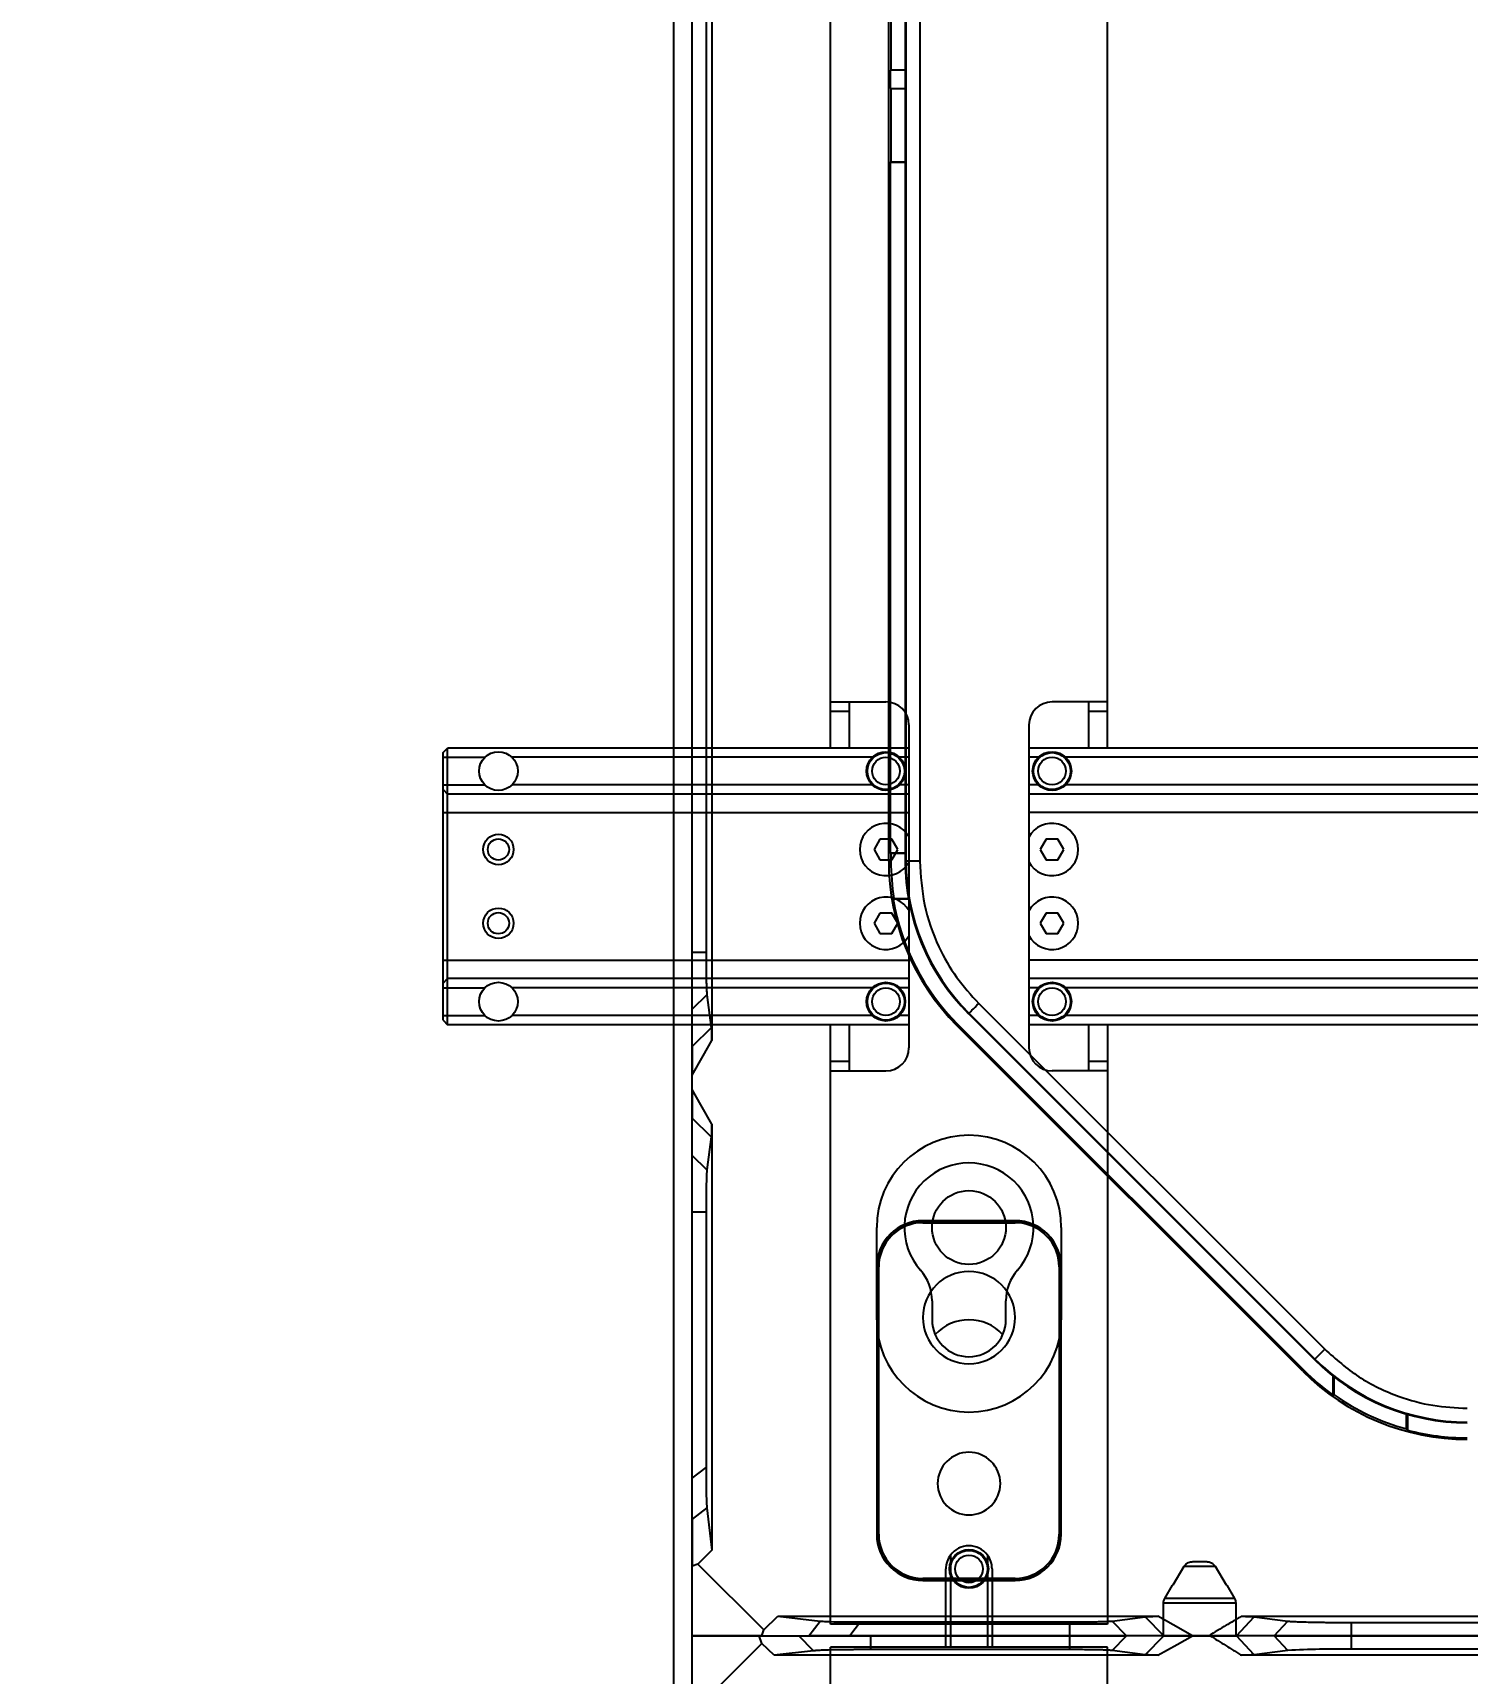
# Model space of a CAD drawing. Header units: millimetres. Extents: x 9226 to 36041, y 16031 to 21779.
# Drawn here: x 29813.8 to 29969.2, y 19437.4 to 19615.3 of the extents above; entities that cross this region are included whole.
import ezdxf

# ---------------------------------------------------------------- set-up
doc = ezdxf.new("R2010")
doc.units = ezdxf.units.MM
doc.layers.add('02___PRT_ALL_AXES', color=7, linetype='Continuous')
doc.styles.get("Standard").update_dxf_attribs({"font": 'arial.ttf'})
doc.dimstyles.new('ISO-200', dxfattribs={"dimtxt": 100, "dimasz": 60, "dimexe": 1.25, "dimexo": 5, "dimgap": 5, "dimtad": 1, "dimtoh": 1, "dimdec": 1, "dimdsep": 46, "dimtxsty": 'Standard', "dimcen": 2.5, "dimadec": 0, "dimazin": 0, "dimtfac": 1, "dimtdec": 1, "dimtmove": 0, "dimatfit": 3, "dimfxl": 1, "dimarcsym": 0})

# ---------------------------------------------------------------- blocks, each defined once
blk = doc.blocks.new('G$CBB86864E')
at = {"color": 114, "linetype": 'Continuous', "true_color": 0x139b48}
for p, q in [((54.5, 672.5), (54.5, 681)), ((59.5, 681), (59.5, 672.5)), ((42, 612.5), (42, 672.5)), ((72, 672.5), (42, 672.5)), ((72, 612.5), (72, 672.5))]:
    blk.add_line(p, q, dxfattribs=at)
for radius in [2, 1.5]:
    blk.add_circle((57, 681), radius, dxfattribs=at)
for start, end in [(143.1301, 180), (0, 36.8699)]:
    blk.add_arc((57, 681), 2.5, start, end, dxfattribs=at)
at = {"layer": '02___PRT_ALL_AXES', "color": 114, "linetype": 'Continuous', "true_color": 0x139b48}
for p, q in [((55, 682.5), (55, 672.5)), ((59, 682.5), (59, 672.5))]:
    blk.add_line(p, q, dxfattribs=at)
blk.add_arc((57, 681), 2.5, 36.8699, 143.1301, dxfattribs=at)
blk = doc.blocks.new('*U254')
blk.add_blockref('G$CBB86864E', (-306, -341.75))
blk = doc.blocks.new('*U248')
blk.add_blockref('*U254', (0, 675))
blk = doc.blocks.new('G$C9B8E3940')
at = {"color": 7, "linetype": 'Continuous', "lineweight": 25}
for p, q in [((53.29, 389.67), (52.09, 387.67)), ((56.71, 389.67), (53.29, 389.67)), ((57.91, 387.67), (56.71, 389.67)), ((52.03, 387.67), (51.18, 386.2)), ((52.03, 387.67), (52.09, 387.67)), ((57.91, 387.67), (57.97, 387.67)), ((58.82, 386.2), (57.97, 387.67)), ((51.05, 385.7), (51.05, 382.17)), ((58.95, 382.17), (58.95, 385.7)), ((0, 382.17), (7.27, 382.17)), ((0, 374.63), (0, 382.17)), ((7.56, 381.34), (0.63, 374.41)), ((7.56, 381.34), (7.27, 382.17)), ((7.27, 382.17), (11.57, 382.17)), ((8.88, 380.06), (7.56, 381.34)), ((13.15, 380.54), (11.57, 382.17)), ((19.33, 382.17), (19.33, 380.67)), ((19.33, 382.17), (40.93, 382.17)), ((40.93, 380.67), (19.33, 380.67)), ((40.93, 380.67), (40.93, 382.17)), ((45.52, 380.57), (47.07, 382.17)), ((51.11, 382.17), (47.07, 382.17)), ((49.1, 380.11), (51.11, 382.17)), ((54.21, 382.17), (56.14, 382.17)), ((60.9, 380.11), (58.99, 382.17)), ((63.08, 382.17), (58.99, 382.17)), ((64.55, 380.58), (63.08, 382.17)), ((71.41, 382.17), (71.41, 380.73)), ((71.41, 382.17), (133.59, 382.17)), ((133.59, 380.73), (71.41, 380.73)), ((13.15, 380.54), (8.88, 380.06)), ((50.47, 380.06), (8.88, 380.06)), ((49.1, 380.11), (45.52, 380.57)), ((145.47, 380.06), (59.53, 380.06)), ((64.55, 380.58), (60.9, 380.11)), ((2.12, 317.64), (2.12, 109.2)), ((21.3, 128.67), (21.3, 298.17)), ((23.17, 298.17), (23.17, 128.67)), ((24.67, 298.17), (24.67, 128.67)), ((23.09, 251.42), (23.09, 128.67)), ((0, 118.74), (0, 242.65)), ((1.5, 241.44), (1.5, 118.74)), ((21.54, 222.35), (21.54, 214.42)), ((21.45, 214.42), (21.45, 212.42)), ((23.09, 214.42), (21.45, 214.42)), ((21.45, 212.42), (23.09, 212.42)), ((21.54, 212.42), (21.54, 204.49)), ((21.45, 204.4), (21.54, 204.49)), ((21.45, 204.4), (21.45, 129.56)), ((23.09, 204.4), (21.45, 204.4)), ((21.54, 204.49), (23.09, 204.49)), ((21.3, 128.67), (21.54, 128.67)), ((21.54, 129.48), (21.45, 129.56)), ((21.45, 129.56), (23.09, 129.56)), ((21.54, 129.48), (21.54, 128.67)), ((23.09, 129.48), (21.54, 129.48)), ((23.17, 128.67), (23.09, 128.67)), ((24.67, 128.67), (23.17, 128.67)), ((23.46, 124.53), (21.8, 124.53)), ((21.87, 124.62), (23.45, 124.62)), ((1.5, 118.74), (0, 118.74)), ((1.6, 114.15), (0, 112.6)), ((1.6, 114.15), (2.06, 110.57)), ((0, 108.56), (0, 112.6)), ((29.95, 112.12), (30, 112.17)), ((29.95, 112.12), (67.45, 74.62)), ((30, 112.17), (67.5, 74.67)), ((31.06, 113.23), (68.56, 75.73)), ((2.06, 110.57), (0, 108.56)), ((28.79, 110.96), (28.68, 110.85)), ((66.18, 73.35), (28.68, 110.85)), ((28.79, 110.96), (66.29, 73.46)), ((0, 103.88), (0, 105.46)), ((2.06, 98.77), (0, 100.78)), ((0, 96.74), (0, 100.78)), ((2.12, 100.14), (2.12, 53.97)), ((2.06, 98.77), (1.6, 95.19)), ((1.6, 95.19), (0, 96.74)), ((1.5, 90.61), (0, 90.61)), ((0, 61.77), (0, 90.61)), ((1.5, 90.61), (1.5, 62.93)), ((35, 89.67), (25, 89.67)), ((25, 89.63), (25, 89.67)), ((25, 89.63), (35, 89.63)), ((25, 89.45), (25, 89.63)), ((25, 89.45), (35, 89.45)), ((35, 89.63), (35, 89.67)), ((35, 89.45), (35, 89.63)), ((20, 84.67), (20, 55.67)), ((20.04, 84.67), (20, 84.67)), ((20.04, 55.67), (20.04, 84.67)), ((20.04, 84.67), (20.22, 84.67)), ((20.22, 55.67), (20.22, 84.67)), ((39.78, 84.67), (39.96, 84.67)), ((39.78, 84.67), (39.78, 55.67)), ((39.96, 84.67), (39.96, 55.67)), ((39.96, 84.67), (40, 84.67)), ((40, 55.67), (40, 84.67)), ((66.29, 73.46), (66.18, 73.35)), ((67.5, 74.67), (67.45, 74.62)), ((69.48, 70.76), (69.48, 72.81)), ((69.57, 70.8), (69.57, 72.74)), ((77.43, 67.09), (77.43, 68.7)), ((77.52, 68.68), (77.52, 66.97)), ((0, 61.77), (1.5, 62.93)), ((1.59, 58.55), (0, 57.32)), ((0, 57.32), (0, 52.21)), ((1.59, 58.55), (2.12, 53.97)), ((20.04, 55.67), (20, 55.67)), ((20.04, 55.67), (20.22, 55.67)), ((39.78, 55.67), (39.96, 55.67)), ((39.96, 55.67), (40, 55.67)), ((2.12, 53.97), (0.63, 52.43)), ((0.63, 52.43), (0, 52.21)), ((0, 44.67), (0, 52.21)), ((0.63, 52.43), (7.76, 45.3)), ((35, 50.89), (25, 50.89)), ((25, 50.71), (25, 50.89)), ((35, 50.71), (25, 50.71)), ((25, 50.71), (25, 50.67)), ((25, 50.67), (35, 50.67)), ((35, 50.71), (35, 50.89)), ((35, 50.71), (35, 50.67)), ((7.76, 45.3), (9.3, 46.79)), ((9.3, 46.79), (50.47, 46.79)), ((9.3, 46.79), (13.88, 46.26)), ((12.65, 44.67), (13.88, 46.26)), ((45.52, 46.27), (49.1, 46.73)), ((47.07, 44.67), (45.52, 46.27)), ((51.11, 44.67), (49.1, 46.73)), ((59, 44.67), (60.9, 46.73)), ((59.53, 46.79), (145.47, 46.79)), ((60.9, 46.73), (64.55, 46.26)), ((63.08, 44.67), (64.55, 46.26)), ((7.54, 44.67), (0, 44.67)), ((7.54, 44.67), (7.76, 45.3)), ((7.54, 44.67), (12.65, 44.67)), ((18.26, 46.17), (17.1, 44.67)), ((40.93, 44.67), (17.1, 44.67)), ((18.26, 46.17), (40.93, 46.17)), ((40.93, 44.67), (40.93, 46.17)), ((51.11, 44.67), (47.07, 44.67)), ((55.98, 44.67), (54.21, 44.67)), ((63.08, 44.67), (59, 44.67)), ((71.41, 46.11), (133.59, 46.11)), ((71.41, 46.11), (71.41, 44.67)), ((133.59, 44.67), (71.41, 44.67))]:
    blk.add_line(p, q, dxfattribs=at)
at = {"color": 8, "linetype": 'Continuous', "lineweight": 25}
for p, q in [((58.82, 386.2), (51.18, 386.2)), ((55, 385.7), (51.05, 385.7)), ((58.95, 385.7), (55, 385.7))]:
    blk.add_line(p, q, dxfattribs=at)
at = {"color": 7, "linetype": 'Continuous', "lineweight": 25, "flags": 128}
for points in [[(50.47, 380.06), (52.57, 381.24), (54.21, 382.17)], [(21.87, 124.62), (21.83, 124.57), (21.8, 124.53)], [(30, 112.17), (30.03, 112.19), (30.09, 112.26), (30.19, 112.36), (30.32, 112.49), (30.48, 112.65), (30.66, 112.83), (30.86, 113.03), (31.06, 113.23)], [(0, 105.46), (1.19, 107.55), (2.12, 109.2)], [(2.12, 100.14), (0.93, 102.24), (0, 103.88)], [(68.56, 75.73), (68.36, 75.53), (68.16, 75.33), (67.98, 75.15), (67.82, 74.99), (67.69, 74.86), (67.59, 74.76), (67.52, 74.7), (67.5, 74.67)], [(69.57, 70.8), (69.52, 70.77), (69.48, 70.76)], [(54.21, 44.67), (52.12, 45.86), (50.47, 46.79)]]:
    blk.add_lwpolyline(points, dxfattribs=at)
at = {"color": 7, "linetype": 'Continuous', "lineweight": 25}
for centre, radius, start, end in [((52.05, 385.7), 1, 150, 180), ((57.95, 385.7), 1, 0, 30), ((70.12, 280.68), 100.05, 89.2608, 93.191), ((46.5, 128.67), 25.2, 180, 225), ((46.5, 128.67), 24.96, 180, 189.3433), ((46.5, 128.67), 23.41, 180, 225), ((46.5, 128.67), 23.33, 180, 225), ((46.5, 128.67), 25.05, 189.5128, 225), ((25, 84.67), 5, 90, 180), ((25, 84.67), 4.96, 90, 180), ((25, 84.67), 4.78, 90, 180), ((35, 84.67), 5, 0, 90), ((35, 84.67), 4.96, 0, 90), ((35, 84.67), 4.78, 0, 90), ((30, 79.17), 5, 0, 180), ((30, 79.17), 5, 180, 0), ((84, 91.17), 25.2, 225, 270), ((84, 91.17), 25.05, 225, 234.5878), ((84, 91.17), 23.41, 225, 270), ((84, 91.17), 23.33, 225, 270), ((84, 91.17), 24.96, 234.6912, 254.7467), ((84, 91.17), 25.05, 255.008, 270), ((30, 61.17), 3.4, 0, 180), ((30, 61.17), 3.4, 180, 0), ((25, 55.67), 5, 180, 270), ((25, 55.67), 4.96, 180, 270), ((25, 55.67), 4.78, 180, 270), ((35, 55.67), 4.78, 270, 0), ((35, 55.67), 4.96, 270, 0), ((35, 55.67), 5, 270, 0)]:
    blk.add_arc(centre, radius, start, end, dxfattribs=at)
for points, knots in [([(54.27, 390.17), (54.1, 390.15), (53.81, 390.13), (53.47, 389.92), (53.35, 389.75), (53.29, 389.67)], [0, 0, 0, 0, 0.444997, 0.750736, 1, 1, 1, 1]), ([(55.73, 390.17), (55.69, 390.17), (55.59, 390.17), (55.41, 390.17), (55.21, 390.17), (55, 390.17), (54.79, 390.17), (54.59, 390.17), (54.41, 390.17), (54.31, 390.17), (54.27, 390.17)], [0, 0, 0, 0, 0.124916, 0.249994, 0.374831, 0.499997, 0.624836, 0.749991, 0.874919, 1, 1, 1, 1]), ([(56.71, 389.67), (56.64, 389.76), (56.5, 389.94), (56.19, 390.11), (55.93, 390.17), (55.77, 390.17), (55.73, 390.17)], [0, 0, 0, 0, 0.295996, 0.591452, 0.902631, 1, 1, 1, 1]), ([(11.57, 382.17), (11.6, 382.17), (11.65, 382.17), (11.74, 382.17), (11.84, 382.17), (11.94, 382.17), (12.06, 382.17), (12.19, 382.17), (12.33, 382.17), (12.48, 382.17), (12.81, 382.17), (13.41, 382.17), (14.39, 382.17), (15.5, 382.17), (16.47, 382.17), (17.23, 382.17), (17.75, 382.17), (18.27, 382.17), (18.8, 382.17), (19.16, 382.17), (19.33, 382.17)], [0, 0, 0, 0, 0.0280368, 0.0559357, 0.0837327, 0.1114646, 0.1391682, 0.1668805, 0.1946384, 0.2224787, 0.2504378, 0.3752085, 0.4995925, 0.6239852, 0.7491723, 0.7995478, 0.849599, 0.8995448, 0.9496056, 1, 1, 1, 1]), ([(19.33, 380.67), (19.25, 380.67), (19.09, 380.67), (18.86, 380.67), (18.62, 380.67), (18.38, 380.67), (18.15, 380.67), (17.92, 380.67), (17.69, 380.67), (17.46, 380.66), (16.97, 380.66), (16.24, 380.65), (15.36, 380.64), (14.58, 380.62), (14.07, 380.6), (13.74, 380.58), (13.56, 380.57), (13.39, 380.56), (13.25, 380.55), (13.18, 380.55), (13.15, 380.54)], [0, 0, 0, 0, 0.02805, 0.055958, 0.083762, 0.1115, 0.139213, 0.166938, 0.194716, 0.222584, 0.250581, 0.375397, 0.499861, 0.624129, 0.749171, 0.799403, 0.849379, 0.899322, 0.949455, 1, 1, 1, 1]), ([(40.93, 382.17), (41.01, 382.17), (41.17, 382.17), (41.41, 382.17), (41.64, 382.17), (41.87, 382.17), (42.1, 382.17), (42.33, 382.17), (42.56, 382.17), (42.79, 382.17), (43.27, 382.17), (43.99, 382.17), (44.88, 382.17), (45.65, 382.17), (46.16, 382.17), (46.48, 382.17), (46.67, 382.17), (46.83, 382.17), (46.97, 382.17), (47.04, 382.17), (47.07, 382.17)], [0, 0, 0, 0, 0.027956, 0.055781, 0.083514, 0.111194, 0.138859, 0.166549, 0.194304, 0.222161, 0.250161, 0.375032, 0.500008, 0.624842, 0.749841, 0.800085, 0.849995, 0.899798, 0.949723, 1, 1, 1, 1]), ([(45.52, 380.57), (45.5, 380.57), (45.47, 380.58), (45.42, 380.58), (45.36, 380.59), (45.29, 380.59), (45.22, 380.6), (45.13, 380.6), (45.04, 380.61), (44.84, 380.62), (44.48, 380.63), (43.91, 380.64), (43.25, 380.66), (42.64, 380.66), (42.12, 380.67), (41.73, 380.67), (41.34, 380.67), (41.07, 380.67), (40.93, 380.67)], [0, 0, 0, 0, 0.031369, 0.062604, 0.093761, 0.124899, 0.156076, 0.187351, 0.218781, 0.250423, 0.37549, 0.500202, 0.624684, 0.74977, 0.812676, 0.87504, 0.937326, 1, 1, 1, 1]), ([(54.21, 382.17), (53.89, 382.17), (53.27, 382.17), (52.49, 382.17), (51.87, 382.17), (51.5, 382.17), (51.33, 382.17), (51.26, 382.16), (51.21, 382.16), (51.18, 382.17), (51.14, 382.17), (51.12, 382.17), (51.11, 382.17)], [0, 0, 0, 0, 0.289629, 0.546849, 0.69149, 0.839411, 0.868678, 0.897795, 0.916239, 0.948597, 0.965761, 1, 1, 1, 1]), ([(56.14, 382.17), (56.7, 381.82), (57.27, 381.47), (58.11, 380.94), (58.4, 380.76), (58.82, 380.5), (58.96, 380.41), (59.25, 380.23), (59.39, 380.14), (59.53, 380.06)], [0, 0, 0, 0, 0.5, 0.5, 0.75, 0.75, 0.875, 0.875, 1, 1, 1, 1]), ([(58.99, 382.17), (58.98, 382.17), (58.97, 382.17), (58.93, 382.17), (58.88, 382.17), (58.83, 382.17), (58.79, 382.17), (58.74, 382.17), (58.69, 382.17), (58.64, 382.17), (58.6, 382.17), (58.56, 382.17), (58.53, 382.17), (58.49, 382.17), (58.41, 382.17), (58.26, 382.17), (58.02, 382.17), (57.67, 382.17), (57.04, 382.17), (56.51, 382.17), (56.14, 382.17)], [0, 0, 0, 0, 0.03109, 0.060707, 0.088672, 0.114849, 0.139142, 0.161488, 0.181791, 0.19987, 0.215881, 0.23032, 0.239612, 0.248007, 0.2709, 0.317902, 0.397978, 0.498535, 0.645616, 1, 1, 1, 1]), ([(63.08, 382.17), (63.28, 382.17), (63.63, 382.17), (64.64, 382.17), (65.31, 382.17), (66.86, 382.17), (67.75, 382.17), (69.59, 382.17), (70.53, 382.17), (71.41, 382.17)], [0, 0, 0, 0, 0.25, 0.25, 0.5, 0.5, 0.75, 0.75, 1, 1, 1, 1]), ([(50.47, 380.06), (50.42, 380.06), (50.32, 380.06), (50.19, 380.06), (50.05, 380.06), (49.93, 380.07), (49.81, 380.07), (49.69, 380.08), (49.56, 380.08), (49.42, 380.09), (49.28, 380.09), (49.17, 380.1), (49.12, 380.11), (49.1, 380.11)], [0, 0, 0, 0, 0.070759, 0.141336, 0.211942, 0.282789, 0.354086, 0.426038, 0.498844, 0.626087, 0.751275, 0.87553, 1, 1, 1, 1]), ([(60.9, 380.11), (60.82, 380.1), (60.65, 380.09), (60.3, 380.07), (60.17, 380.07), (59.94, 380.06), (59.87, 380.06), (59.7, 380.06), (59.62, 380.06), (59.53, 380.06)], [0, 0, 0, 0, 0.5, 0.5, 0.75, 0.75, 0.875, 0.875, 1, 1, 1, 1]), ([(24.67, 128.67), (24.77, 127.08), (24.97, 123.87), (26.49, 119.62), (28.53, 116.02), (30.22, 114.15), (31.06, 113.23)], [0, 0, 0, 0, 0.277835, 0.56046, 0.782102, 1, 1, 1, 1]), ([(0, 112.6), (0, 112.62), (0, 112.65), (0, 112.72), (0, 112.79), (0, 112.87), (0, 112.96), (0, 113.06), (0, 113.17), (0, 113.28), (0, 113.55), (0, 114.02), (0, 114.79), (0, 115.68), (0, 116.45), (0, 117.06), (0, 117.47), (0, 117.89), (0, 118.31), (0, 118.59), (0, 118.74)], [0, 0, 0, 0, 0.027944, 0.05576, 0.083487, 0.111164, 0.138829, 0.166524, 0.194286, 0.222154, 0.250168, 0.375048, 0.500025, 0.624821, 0.749815, 0.800056, 0.849966, 0.899774, 0.94971, 1, 1, 1, 1]), ([(1.5, 118.74), (1.5, 118.67), (1.5, 118.54), (1.5, 118.34), (1.5, 118.14), (1.5, 117.94), (1.5, 117.74), (1.5, 117.55), (1.51, 117.36), (1.51, 116.97), (1.52, 116.42), (1.53, 115.76), (1.54, 115.19), (1.56, 114.79), (1.57, 114.54), (1.58, 114.37), (1.59, 114.24), (1.6, 114.18), (1.6, 114.15)], [0, 0, 0, 0, 0.031364, 0.062594, 0.093748, 0.124885, 0.156063, 0.187341, 0.218775, 0.250423, 0.37549, 0.5002, 0.624668, 0.749756, 0.812662, 0.875029, 0.93732, 1, 1, 1, 1]), ([(2.06, 110.57), (2.06, 110.56), (2.07, 110.53), (2.07, 110.48), (2.07, 110.42), (2.08, 110.35), (2.08, 110.27), (2.09, 110.18), (2.09, 110.06), (2.1, 109.9), (2.11, 109.69), (2.11, 109.46), (2.11, 109.29), (2.12, 109.2)], [0, 0, 0, 0, 0.070627, 0.141117, 0.211685, 0.28254, 0.353893, 0.425947, 0.498903, 0.626368, 0.751621, 0.875781, 1, 1, 1, 1]), ([(0, 108.56), (0, 108.53), (0.01, 108.45), (0.01, 108.29), (0.01, 108.23), (0.01, 108.09), (0.01, 108.01), (0.01, 107.63), (0.01, 106.74), (0, 105.95), (0, 105.46)], [0, 0, 0, 0, 0.125, 0.125, 0.1875, 0.1875, 0.25, 0.25, 0.5, 1, 1, 1, 1]), ([(0, 103.88), (0, 103.56), (0, 102.94), (0, 102.16), (0, 101.54), (0, 101.17), (0, 101), (0.01, 100.93), (0.01, 100.88), (0, 100.85), (0, 100.81), (0, 100.79), (0, 100.78)], [0, 0, 0, 0, 0.289629, 0.546849, 0.69149, 0.839411, 0.868678, 0.897795, 0.916239, 0.948597, 0.965761, 1, 1, 1, 1]), ([(2.12, 100.14), (2.12, 100.09), (2.11, 99.99), (2.11, 99.86), (2.11, 99.72), (2.1, 99.6), (2.1, 99.48), (2.1, 99.36), (2.09, 99.23), (2.08, 99.09), (2.08, 98.95), (2.07, 98.84), (2.06, 98.79), (2.06, 98.77)], [0, 0, 0, 0, 0.070759, 0.141336, 0.211942, 0.282789, 0.354086, 0.426038, 0.498844, 0.626087, 0.751275, 0.87553, 1, 1, 1, 1]), ([(0, 90.61), (0, 90.68), (0, 90.84), (0, 91.08), (0, 91.31), (0, 91.54), (0, 91.77), (0, 92), (0, 92.23), (0, 92.46), (0, 92.94), (0, 93.66), (0, 94.55), (0, 95.32), (0, 95.83), (0, 96.15), (0, 96.34), (0, 96.5), (0, 96.64), (0, 96.71), (0, 96.74)], [0, 0, 0, 0, 0.027956, 0.055781, 0.083514, 0.111194, 0.138859, 0.166549, 0.194304, 0.222161, 0.250161, 0.375032, 0.500008, 0.624842, 0.749841, 0.800085, 0.849995, 0.899798, 0.949723, 1, 1, 1, 1]), ([(1.6, 95.19), (1.6, 95.17), (1.59, 95.14), (1.59, 95.09), (1.58, 95.03), (1.58, 94.96), (1.57, 94.89), (1.57, 94.8), (1.56, 94.71), (1.56, 94.51), (1.54, 94.15), (1.53, 93.58), (1.52, 92.92), (1.51, 92.31), (1.5, 91.79), (1.5, 91.4), (1.5, 91.01), (1.5, 90.74), (1.5, 90.61)], [0, 0, 0, 0, 0.031369, 0.062604, 0.093761, 0.124899, 0.156076, 0.187351, 0.218781, 0.250423, 0.37549, 0.500202, 0.624684, 0.74977, 0.812676, 0.87504, 0.937326, 1, 1, 1, 1]), ([(68.56, 75.73), (69.75, 74.68), (72.16, 72.55), (76.24, 70.63), (80.24, 69.52), (82.75, 69.4), (84, 69.34)], [0, 0, 0, 0, 0.277834, 0.56046, 0.782101, 1, 1, 1, 1]), ([(1.5, 62.93), (1.5, 62.4), (1.5, 61.88), (1.51, 60.92), (1.52, 60.48), (1.53, 59.71), (1.54, 59.38), (1.57, 58.87), (1.58, 58.68), (1.59, 58.55)], [0, 0, 0, 0, 0.25, 0.25, 0.5, 0.5, 0.75, 0.75, 1, 1, 1, 1]), ([(0, 57.32), (0, 57.51), (0, 57.89), (0, 59.06), (0, 60.41), (0, 61.31), (0, 61.77)], [0, 0, 0, 0, 0.285212, 0.55758, 0.774011, 1, 1, 1, 1]), ([(13.88, 46.26), (14.06, 46.25), (14.41, 46.22), (15.56, 46.19), (16.9, 46.17), (17.8, 46.17), (18.26, 46.17)], [0, 0, 0, 0, 0.288445, 0.560572, 0.775428, 1, 1, 1, 1]), ([(40.93, 46.17), (41, 46.17), (41.14, 46.17), (41.34, 46.17), (41.53, 46.17), (41.73, 46.17), (41.93, 46.17), (42.12, 46.17), (42.32, 46.18), (42.7, 46.18), (43.25, 46.19), (43.91, 46.2), (44.49, 46.21), (44.88, 46.23), (45.14, 46.24), (45.3, 46.25), (45.43, 46.26), (45.49, 46.27), (45.52, 46.27)], [0, 0, 0, 0, 0.0313639, 0.062594, 0.0937484, 0.1248854, 0.1560634, 0.1873407, 0.2187748, 0.2504225, 0.3754903, 0.5002003, 0.6246679, 0.7497563, 0.8126623, 0.8750288, 0.9373195, 1, 1, 1, 1]), ([(49.1, 46.73), (49.11, 46.73), (49.14, 46.74), (49.19, 46.74), (49.25, 46.74), (49.32, 46.75), (49.4, 46.75), (49.49, 46.76), (49.61, 46.76), (49.77, 46.77), (49.98, 46.78), (50.22, 46.78), (50.39, 46.78), (50.47, 46.79)], [0, 0, 0, 0, 0.070627, 0.141117, 0.211685, 0.28254, 0.353893, 0.425947, 0.498903, 0.626368, 0.751621, 0.875781, 1, 1, 1, 1]), ([(59.53, 46.79), (59.38, 46.7), (58.83, 46.37), (57.65, 45.67), (56.62, 45.05), (55.98, 44.67)], [0, 0, 0, 0, 0.128382, 0.461964, 1, 1, 1, 1]), ([(59.53, 46.79), (59.58, 46.79), (59.69, 46.78), (59.85, 46.78), (60, 46.78), (60.13, 46.77), (60.26, 46.77), (60.37, 46.76), (60.48, 46.76), (60.58, 46.76), (60.66, 46.75), (60.74, 46.75), (60.8, 46.74), (60.86, 46.74), (60.89, 46.73), (60.9, 46.73)], [0, 0, 0, 0, 0.081304, 0.160977, 0.239243, 0.316339, 0.392509, 0.46801, 0.543104, 0.618057, 0.693139, 0.768615, 0.844748, 0.921794, 1, 1, 1, 1]), ([(64.55, 46.26), (64.57, 46.26), (64.61, 46.25), (64.68, 46.25), (64.76, 46.24), (64.84, 46.23), (64.94, 46.23), (65.04, 46.22), (65.16, 46.21), (65.28, 46.21), (65.57, 46.19), (66.1, 46.18), (66.96, 46.15), (67.79, 46.14), (68.5, 46.13), (69.06, 46.12), (69.63, 46.12), (70.15, 46.12), (70.62, 46.11), (71.01, 46.11), (71.28, 46.11), (71.41, 46.11)], [0, 0, 0, 0, 0.028041, 0.055925, 0.083694, 0.111386, 0.139043, 0.166706, 0.194414, 0.222209, 0.25013, 0.375181, 0.499971, 0.624889, 0.687445, 0.749918, 0.81235, 0.874949, 0.91673, 0.958368, 1, 1, 1, 1]), ([(17.1, 44.67), (16.56, 44.67), (16.04, 44.67), (15.08, 44.67), (14.63, 44.67), (13.85, 44.67), (13.52, 44.67), (12.98, 44.67), (12.78, 44.67), (12.65, 44.67)], [0, 0, 0, 0, 0.25, 0.25, 0.5, 0.5, 0.75, 0.75, 1, 1, 1, 1]), ([(47.07, 44.67), (47.06, 44.67), (47.02, 44.67), (46.95, 44.67), (46.88, 44.67), (46.8, 44.67), (46.71, 44.67), (46.61, 44.67), (46.5, 44.67), (46.39, 44.67), (46.12, 44.67), (45.65, 44.67), (44.88, 44.67), (43.99, 44.67), (43.22, 44.67), (42.61, 44.67), (42.2, 44.67), (41.78, 44.67), (41.36, 44.67), (41.08, 44.67), (40.93, 44.67)], [0, 0, 0, 0, 0.027944, 0.05576, 0.083487, 0.111164, 0.138829, 0.166524, 0.194286, 0.222154, 0.250168, 0.375048, 0.500025, 0.624821, 0.749815, 0.800056, 0.849966, 0.899774, 0.94971, 1, 1, 1, 1]), ([(51.11, 44.67), (51.15, 44.68), (51.22, 44.68), (51.38, 44.68), (51.45, 44.68), (51.58, 44.68), (51.66, 44.68), (52.04, 44.68), (52.93, 44.68), (53.72, 44.67), (54.21, 44.67)], [0, 0, 0, 0, 0.125, 0.125, 0.1875, 0.1875, 0.25, 0.25, 0.5, 1, 1, 1, 1]), ([(55.98, 44.67), (56.2, 44.67), (56.62, 44.67), (57.23, 44.67), (57.79, 44.67), (58.23, 44.67), (58.55, 44.67), (58.71, 44.67), (58.83, 44.67), (58.91, 44.67), (58.96, 44.67), (58.98, 44.67), (59, 44.67)], [0, 0, 0, 0, 0.197327, 0.381155, 0.551938, 0.705939, 0.779745, 0.83538, 0.885753, 0.930289, 0.968412, 1, 1, 1, 1]), ([(71.41, 44.67), (71.32, 44.67), (71.12, 44.67), (70.84, 44.67), (70.55, 44.67), (70.27, 44.67), (69.98, 44.67), (69.7, 44.67), (69.42, 44.67), (69.14, 44.67), (68.87, 44.67), (68.23, 44.67), (67.26, 44.67), (66.06, 44.67), (65.01, 44.67), (64.32, 44.67), (63.88, 44.67), (63.63, 44.67), (63.41, 44.67), (63.22, 44.67), (63.13, 44.67), (63.08, 44.67)], [0, 0, 0, 0, 0.025156, 0.050205, 0.075175, 0.100096, 0.124996, 0.149903, 0.174847, 0.199855, 0.224957, 0.250179, 0.375075, 0.500025, 0.624817, 0.749804, 0.800036, 0.849944, 0.899754, 0.949697, 1, 1, 1, 1])]:
    blk.add_open_spline(points, degree=3, knots=knots, dxfattribs=at)
blk.add_open_spline([(77.52, 66.97), (77.49, 67.01), (77.46, 67.05), (77.43, 67.09)], degree=3, dxfattribs=at)
blk = doc.blocks.new('*U247')
blk.add_blockref('G$C9B8E3940', (-300, -217.42))
blk = doc.blocks.new('*U255')
for p in [(0, 1350), (0, 1012.5)]:
    blk.add_blockref('*U247', p)
blk = doc.blocks.new('*D303')
at = {"color": 0, "lineweight": -2, "transparency": 16777216}
for p, q in [((29880.25, 19778.98), (29615.79, 19778.98)), ((29617.04, 19718.98), (29617.04, 18151.48)), ((29880.25, 18091.48), (29615.79, 18091.48))]:
    blk.add_line(p, q, dxfattribs=at)
at = {"color": 0, "transparency": 16777216}
for points in [[(29607.04, 19718.98), (29627.04, 19718.98), (29617.04, 19778.98)], [(29607.04, 18151.48), (29627.04, 18151.48), (29617.04, 18091.48)]]:
    blk.add_solid(points, dxfattribs=at)
at = {"layer": 'Defpoints', "color": 0, "transparency": 16777216}
for p in [(29885.25, 19778.98), (29617.04, 18091.48), (29885.25, 18091.48)]:
    blk.add_point(p, dxfattribs=at)
at = {"color": 0, "lineweight": -3, "transparency": 16777216, "insert": (29547.31, 18912.2), "char_height": 100, "attachment_point": 5, "rotation": 90}
blk.add_mtext('1687.5mm [5\'-6 3/8"]', dxfattribs=at)
blk = doc.blocks.new('*D280')
at = {"color": 0, "lineweight": -2, "transparency": 16777216}
for p, q in [((29878.25, 19780.98), (29381.8, 19780.98)), ((29383.05, 19720.98), (29383.05, 18149.48)), ((29878.25, 18089.48), (29381.8, 18089.48))]:
    blk.add_line(p, q, dxfattribs=at)
at = {"color": 0, "transparency": 16777216}
for points in [[(29373.05, 19720.98), (29393.05, 19720.98), (29383.05, 19780.98)], [(29373.05, 18149.48), (29393.05, 18149.48), (29383.05, 18089.48)]]:
    blk.add_solid(points, dxfattribs=at)
at = {"layer": 'Defpoints', "color": 0, "transparency": 16777216}
for p in [(29883.25, 19780.98), (29383.05, 18089.48), (29883.25, 18089.48)]:
    blk.add_point(p, dxfattribs=at)
at = {"color": 0, "lineweight": -3, "transparency": 16777216, "insert": (29313.32, 18935.23), "char_height": 100, "attachment_point": 5, "rotation": 90}
blk.add_mtext('1691.5mm [5\'-6 5/8"]', dxfattribs=at)
blk = doc.blocks.new('yrhf')
at = {"color": 114, "linetype": 'Continuous', "true_color": 0x139b48}
for p, q in [((2544.68, 3278.33), (2544.68, 3428.33)), ((2574.68, 3278.33), (2574.68, 3428.33)), ((2544.68, 3283.33), (2550.68, 3283.33)), ((2546.68, 3283.33), (2546.68, 3278.33)), ((2574.68, 3283.33), (2568.68, 3283.33)), ((2572.68, 3278.33), (2572.68, 3283.33)), ((2544.68, 3282.33), (2546.68, 3282.33)), ((2572.68, 3282.33), (2574.68, 3282.33)), ((2553.18, 3280.83), (2553.18, 3245.83)), ((2566.18, 3280.83), (2566.18, 3245.83)), ((2502.68, 3277.83), (2503.18, 3278.33)), ((2502.68, 3248.83), (2502.68, 3277.83)), ((2503.18, 3248.33), (2503.18, 3278.33)), ((2553.18, 3278.33), (2503.18, 3278.33)), ((3093.18, 3278.33), (2566.18, 3278.33)), ((2502.68, 3277.33), (2507.21, 3277.33)), ((2553.18, 3277.33), (2552.15, 3277.33)), ((2567.21, 3277.33), (2566.18, 3277.33)), ((2502.68, 3274.33), (2507.21, 3274.33)), ((2553.18, 3274.33), (2552.15, 3274.33)), ((2567.21, 3274.33), (2566.18, 3274.33)), ((2502.68, 3273.83), (2503.18, 3273.33)), ((2553.18, 3273.33), (2503.18, 3273.33)), ((3093.18, 3273.33), (2566.18, 3273.33)), ((2502.68, 3271.33), (2553.18, 3271.33)), ((3093.18, 3271.33), (2566.18, 3271.33)), ((2550.03, 3268.44), (2549.39, 3267.33)), ((2549.39, 3267.33), (2550.03, 3266.21)), ((2551.32, 3268.44), (2550.03, 3268.44)), ((2551.97, 3267.33), (2551.32, 3268.44)), ((2551.32, 3266.21), (2551.97, 3267.33)), ((2568.03, 3268.44), (2567.39, 3267.33)), ((2567.39, 3267.33), (2568.03, 3266.21)), ((2569.32, 3268.44), (2568.03, 3268.44)), ((2569.97, 3267.33), (2569.32, 3268.44)), ((2569.32, 3266.21), (2569.97, 3267.33)), ((2550.03, 3266.21), (2551.32, 3266.21)), ((2568.03, 3266.21), (2569.32, 3266.21)), ((2550.03, 3260.44), (2549.39, 3259.33)), ((2551.32, 3260.44), (2550.03, 3260.44)), ((2551.97, 3259.33), (2551.32, 3260.44)), ((2568.03, 3260.44), (2567.39, 3259.33)), ((2569.32, 3260.44), (2568.03, 3260.44)), ((2569.97, 3259.33), (2569.32, 3260.44)), ((2549.39, 3259.33), (2550.03, 3258.21)), ((2551.32, 3258.21), (2551.97, 3259.33)), ((2567.39, 3259.33), (2568.03, 3258.21)), ((2569.32, 3258.21), (2569.97, 3259.33)), ((2550.03, 3258.21), (2551.32, 3258.21)), ((2568.03, 3258.21), (2569.32, 3258.21)), ((2502.68, 3255.33), (2553.18, 3255.33)), ((3093.18, 3255.33), (2566.18, 3255.33)), ((2502.68, 3252.83), (2503.18, 3253.33)), ((2553.18, 3253.33), (2503.18, 3253.33)), ((3093.18, 3253.33), (2566.18, 3253.33)), ((2502.68, 3252.33), (2507.21, 3252.33)), ((2553.18, 3252.33), (2552.15, 3252.33)), ((2567.21, 3252.33), (2566.18, 3252.33)), ((2502.68, 3249.33), (2507.21, 3249.33)), ((2553.18, 3249.33), (2552.15, 3249.33)), ((2567.21, 3249.33), (2566.18, 3249.33)), ((2502.68, 3248.83), (2503.18, 3248.33)), ((2553.18, 3248.33), (2503.18, 3248.33)), ((2544.68, 3183.33), (2544.68, 3248.33)), ((2546.68, 3248.33), (2546.68, 3243.33)), ((3093.18, 3248.33), (2566.18, 3248.33)), ((2572.68, 3243.33), (2572.68, 3248.33)), ((2574.68, 3248.33), (2574.68, 3183.33)), ((2546.68, 3244.33), (2544.68, 3244.33)), ((2574.68, 3244.33), (2572.68, 3244.33)), ((2544.68, 3243.33), (2550.68, 3243.33)), ((2574.68, 3243.33), (2568.68, 3243.33)), ((2574.68, 3183.33), (2544.68, 3183.33))]:
    blk.add_line(p, q, dxfattribs=at)
for centre, radius in [((2550.68, 3275.83), 2), ((2568.68, 3275.83), 2), ((2550.68, 3275.83), 1.5), ((2568.68, 3275.83), 1.5), ((2508.68, 3267.33), 1.65), ((2508.68, 3267.33), 1.15), ((2508.68, 3259.33), 1.65), ((2508.68, 3259.33), 1.15), ((2550.68, 3250.83), 2), ((2550.68, 3250.83), 1.5), ((2568.68, 3250.83), 2), ((2568.68, 3250.83), 1.5)]:
    blk.add_circle(centre, radius, dxfattribs=at)
for centre, radius, start, end in [((2550.68, 3280.83), 2.5, 0, 90), ((2568.68, 3280.83), 2.5, 90, 180), ((2550.68, 3245.83), 2.5, 270, 0), ((2568.68, 3245.83), 2.5, 180, 270), ((2559.68, 3211.34), 5, 43.1625, 136.8375)]:
    blk.add_arc(centre, radius, start, end, dxfattribs=at)
at = {"layer": '02___PRT_ALL_AXES', "color": 114, "linetype": 'Continuous', "true_color": 0x139b48}
for p, q in [((2549.21, 3277.33), (2510.15, 3277.33)), ((3089.21, 3277.33), (2570.15, 3277.33)), ((2549.21, 3274.33), (2510.15, 3274.33)), ((3089.21, 3274.33), (2570.15, 3274.33)), ((2549.21, 3252.33), (2510.15, 3252.33)), ((3089.21, 3252.33), (2570.15, 3252.33)), ((2549.21, 3249.33), (2510.15, 3249.33)), ((3089.21, 3249.33), (2570.15, 3249.33)), ((2549.68, 3216.34), (2549.68, 3226.34)), ((2569.68, 3226.34), (2569.68, 3216.34)), ((2555.68, 3218.4), (2555.68, 3216.34)), ((2563.68, 3216.34), (2563.68, 3218.4))]:
    blk.add_line(p, q, dxfattribs=at)
for centre, radius in [((2508.68, 3275.83), 2.1), ((2550.68, 3275.83), 2.1), ((2568.68, 3275.83), 2.1), ((2508.68, 3250.83), 2.1), ((2550.68, 3250.83), 2.1), ((2568.68, 3250.83), 2.1), ((2559.68, 3226.34), 4), ((2559.68, 3189.33), 2.1)]:
    blk.add_circle(centre, radius, dxfattribs=at)
for centre, radius, start, end in [((2550.68, 3267.33), 2.84, 28.0842, 331.9158), ((2568.68, 3267.33), 2.84, 208.0842, 151.9158), ((2550.68, 3259.33), 2.84, 28.0842, 331.9158), ((2568.68, 3259.33), 2.84, 208.0842, 151.9158), ((2559.68, 3226.34), 10, 0, 180), ((2559.68, 3226.34), 7, 318.5904, 221.4096), ((2550.68, 3218.4), 5, 0, 41.4096), ((2568.68, 3218.4), 5, 138.5904, 180), ((2559.68, 3216.34), 10, 180, 0), ((2559.68, 3216.34), 4, 180, 0)]:
    blk.add_arc(centre, radius, start, end, dxfattribs=at)
blk = doc.blocks.new('*U265')
blk.add_blockref('yrhf', (-2808.68, -3356.33))
blk = doc.blocks.new('*U266')
at = {"color": 0, "linetype": 'ByBlock', "lineweight": -2, "transparency": 16777216}
blk.add_blockref('*U265', (0, 0), dxfattribs=at)

msp = doc.modelspace()

# ---------------------------------------------------------------- linework, layer by layer
at = {"color": 30, "true_color": 0xf26722}
for points in [[(29883.25, 19780.984), (32887.25, 19780.984), (32887.25, 18089.484), (29883.25, 18089.484)], [(29885.25, 19778.984), (32885.25, 19778.984), (32885.25, 18091.484), (29885.25, 18091.484)]]:
    msp.add_lwpolyline(points, close=True, dxfattribs=at)

# ---------------------------------------------------------------- block references
msp.add_blockref('*U266', (30164.25, 19615.734))
at = {"lineweight": -3}
for name, p in [('*U255', (30185.25, 18264.233)), ('*U248', (30164.25, 18434.484))]:
    msp.add_blockref(name, p, dxfattribs=at)

# ---------------------------------------------------------------- dimensions: what is measured, and where the dimension line sits
for base, p1, p2, picture, middle in [((29383.053, 18089.484), (29883.25, 19780.984), (29883.25, 18089.484), '*D280', (29383.053, 18935.234)), ((29617.041, 18091.484), (29885.25, 19778.984), (29885.25, 18091.484), '*D303', (29617.041, 18912.196))]:
    dim = msp.add_linear_dim(base=base, p1=p1, p2=p2, angle=90, dimstyle='ISO-200', override={"dimpost": 'mm'}, dxfattribs=at)
    dim.commit()
    dim.dimension.update_dxf_attribs({"geometry": picture, "text_midpoint": middle, "dimtype": 160})

doc.saveas('drawing.dxf')
